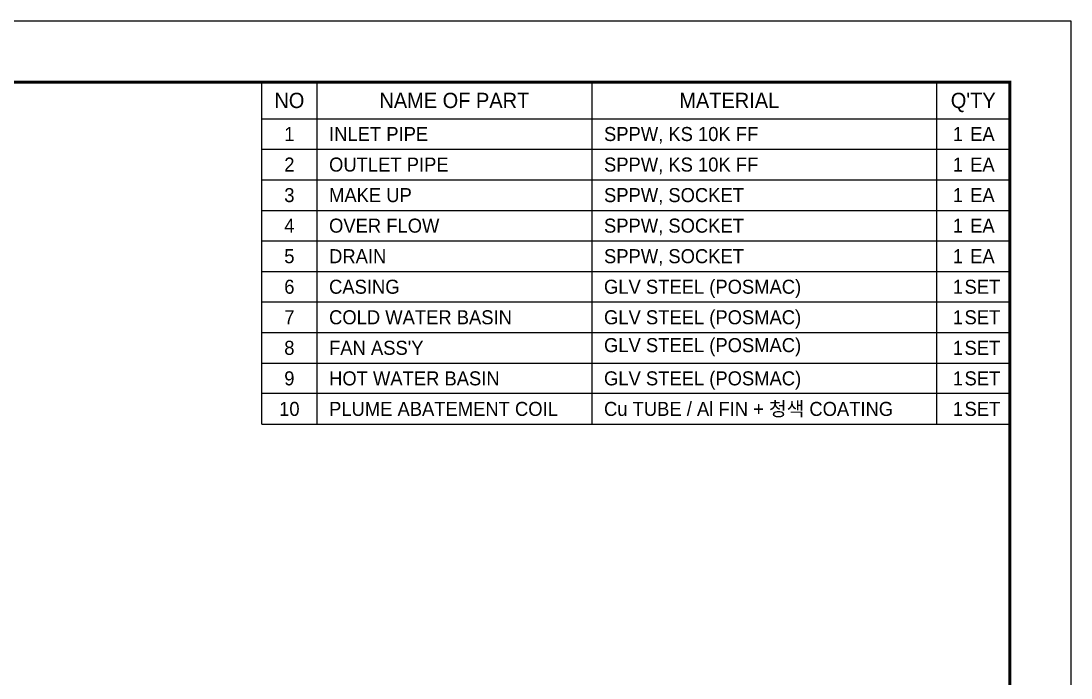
# Model space of a CAD drawing. Header units: millimetres. Extents: x -17070 to 45188, y -291348 to 34911.
# Drawn here: x 33158 to 45188, y 27382 to 34911 of the extents above; entities that cross this region are included whole.
import ezdxf
from ezdxf.enums import TextEntityAlignment as Align

# ---------------------------------------------------------------- set-up
doc = ezdxf.new("R2010")
doc.units = ezdxf.units.MM
for name, color, linetype in [('냉각탑_box', 1, 'Continuous'), ('냉각탑_form', 1, 'Continuous'), ('냉각탑_text', 3, 'Continuous')]:
    doc.layers.add(name, color=color, linetype=linetype)
doc.styles.add('돋움', font='Dotum.ttf')

msp = doc.modelspace()

# ---------------------------------------------------------------- linework, layer by layer
at = {"layer": 'Defpoints'}
msp.add_lwpolyline([(15780.3, 34911.2), (45187.5, 34911.2), (45187.5, 14116.1), (15780.3, 14116.1)], close=True, dxfattribs=at)
at = {"layer": '냉각탑_box'}
for p, q in [((35917.3, 30291.1), (35917.3, 34211.1)), ((35917.3, 34211.1), (44487.3, 34211.1)), ((36547.3, 34211.1), (36547.3, 30291.1)), ((39697.3, 34211.1), (39697.3, 30291.1)), ((43647.3, 34211.1), (43647.3, 30291.1)), ((44487.3, 34211.1), (44487.3, 30641.1)), ((35917.3, 33791.1), (44487.3, 33791.1)), ((35917.3, 33441.1), (44487.3, 33441.1)), ((35917.3, 33091.1), (44487.3, 33091.1)), ((35917.3, 32741.1), (44487.3, 32741.1)), ((35917.3, 32391.1), (44487.3, 32391.1)), ((35917.3, 32041.1), (44487.3, 32041.1)), ((35917.3, 31691.1), (44487.3, 31691.1)), ((35917.3, 31341.1), (44487.3, 31341.1)), ((35917.3, 30991.1), (44487.3, 30991.1)), ((44487.3, 30641.1), (35917.3, 30641.1)), ((35917.3, 30291.1), (44487.3, 30291.1))]:
    msp.add_line(p, q, dxfattribs=at)
at = {"layer": '냉각탑_form', "const_width": 35}
msp.add_lwpolyline([(16480.5, 34211.1), (16480.5, 14816.3), (44487.3, 14816.3), (44487.3, 34211.1)], close=True, dxfattribs=at)

# ---------------------------------------------------------------- texts
at = {"layer": '냉각탑_text', "style": '돋움'}
for s, height, p in [('NO', 175, (36232.3, 34001.1)), ('NAME OF PART', 175, (38122.3, 34001.1)), ('MATERIAL', 175, (41272.3, 34001.1)), ("Q'TY", 175, (44067.3, 34001.1)), ('1', 161, (36232.3, 33616.1)), ('1', 161, (43892.3, 33616.1)), ('EA', 161, (44172.3, 33616.1)), ('2', 161, (36232.3, 33266.1)), ('1', 161, (43892.3, 33266.1)), ('EA', 161, (44172.3, 33266.1)), ('3', 161, (36232.3, 32916.1)), ('1', 161, (43892.3, 32916.1)), ('EA', 161, (44172.3, 32916.1)), ('4', 161, (36232.3, 32566.1)), ('1', 161, (43892.3, 32566.1)), ('EA', 161, (44172.3, 32566.1)), ('5', 161, (36232.3, 32216.1)), ('1', 161, (43892.3, 32216.1)), ('EA', 161, (44172.3, 32216.1)), ('6', 161, (36232.3, 31866.1)), ('1', 161, (43892.3, 31866.1)), ('SET', 161, (44172.3, 31866.1)), ('7', 161, (36232.3, 31516.1)), ('1', 161, (43892.3, 31516.1)), ('SET', 161, (44172.3, 31516.1)), ('8', 161, (36232.3, 31166.1)), ('1', 161, (43892.3, 31166.1)), ('SET', 161, (44172.3, 31166.1)), ('9', 161, (36232.3, 30816.1)), ('1', 161, (43892.3, 30816.1)), ('SET', 161, (44172.3, 30816.1)), ('10', 161, (36232.3, 30466.1)), ('1', 161, (43892.3, 30466.1)), ('SET', 161, (44172.3, 30466.1))]:
    msp.add_text(s, height=height, dxfattribs=at).set_placement(p, align=Align.MIDDLE_CENTER)
for s, p in [('INLET PIPE', (36687.3, 33616.1)), ('SPPW, KS 10K FF', (39837.3, 33616.1)), ('OUTLET PIPE', (36687.3, 33266.1)), ('SPPW, KS 10K FF', (39837.3, 33266.1)), ('MAKE UP', (36687.3, 32916.1)), ('SPPW, SOCKET', (39837.3, 32916.1)), ('OVER FLOW', (36687.3, 32566.1)), ('SPPW, SOCKET', (39837.3, 32566.1)), ('DRAIN', (36687.3, 32216.1)), ('SPPW, SOCKET', (39837.3, 32216.1)), ('CASING', (36687.3, 31866.1)), ('GLV STEEL (POSMAC)', (39837.3, 31866.1)), ('COLD WATER BASIN', (36687.3, 31516.1)), ('GLV STEEL (POSMAC)', (39837.3, 31516.1)), ('GLV STEEL (POSMAC)', (39837.3, 31196.9)), ("FAN ASS'Y", (36687.3, 31166.1)), ('HOT WATER BASIN', (36687.3, 30816.1)), ('GLV STEEL (POSMAC)', (39837.3, 30816.1)), ('Cu TUBE / Al FIN + 청색 COATING', (39837.3, 30466.1)), ('PLUME ABATEMENT COIL', (36687.3, 30466.1))]:
    msp.add_text(s, height=161, dxfattribs=at).set_placement(p, align=Align.MIDDLE_LEFT)

doc.saveas('drawing.dxf')
